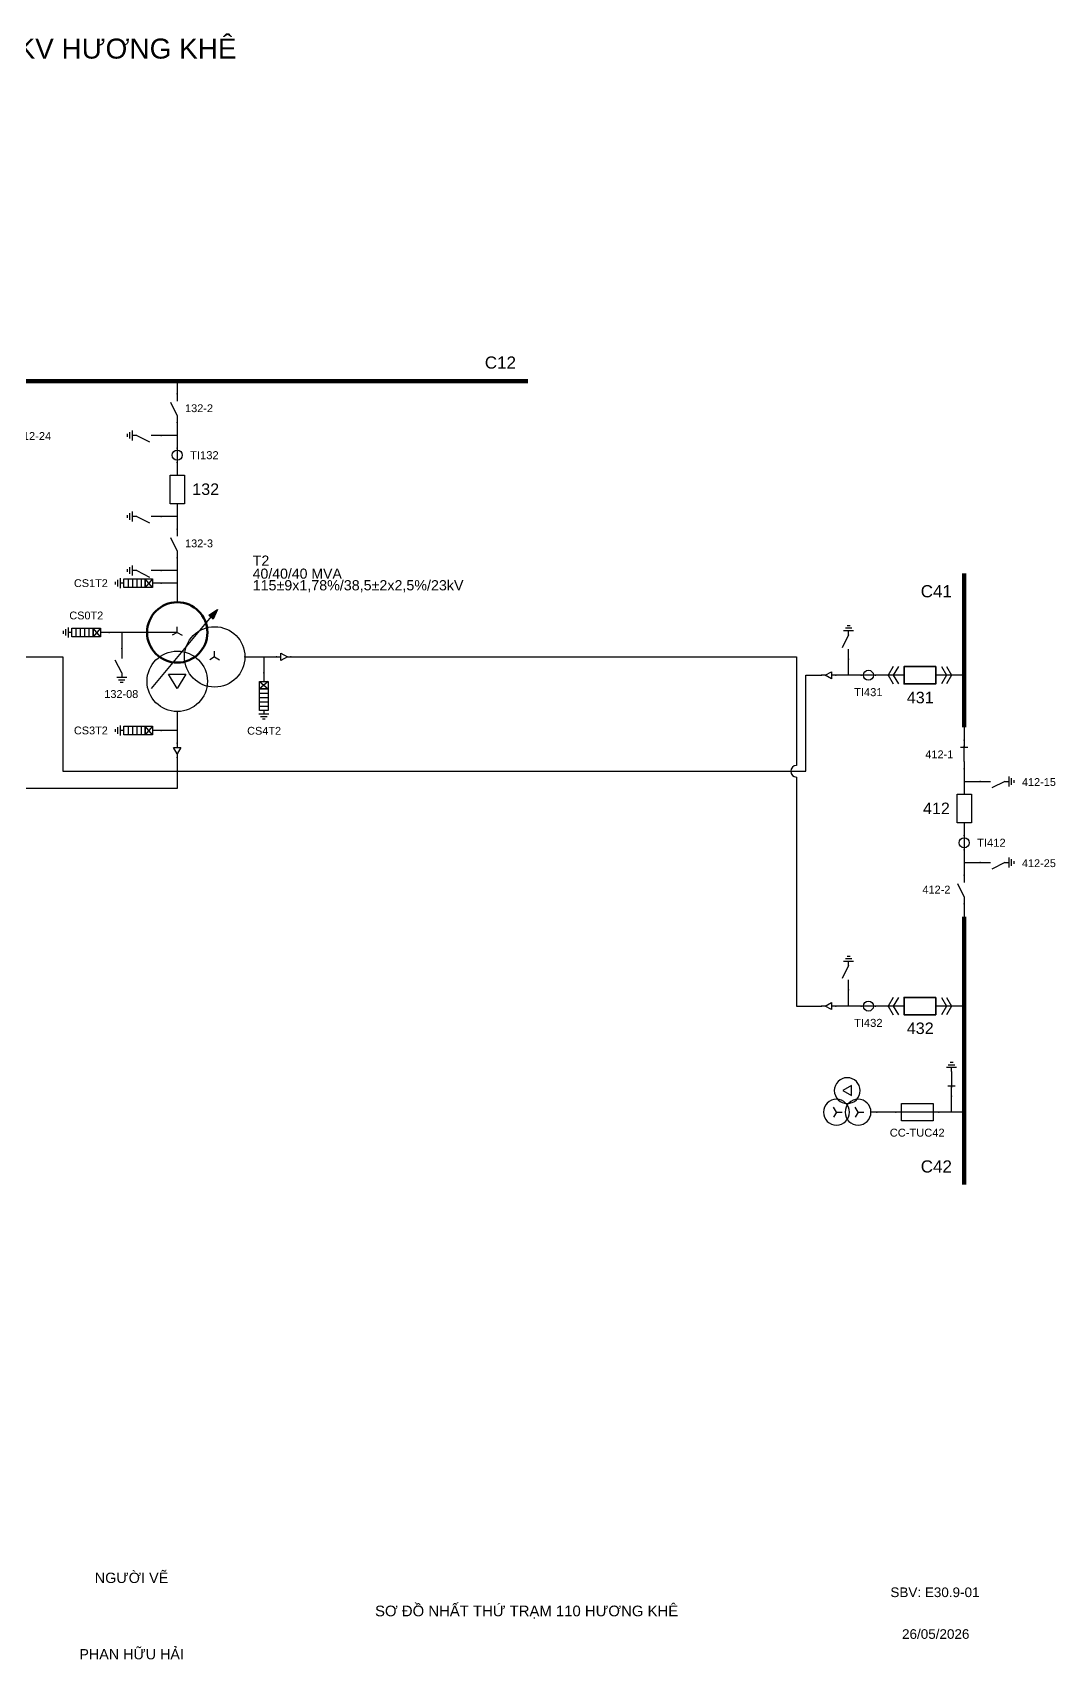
# Model space of a CAD drawing. Header units: millimetres. Extents: x -393 to 411, y 7 to 290.
# Drawn here: x 233.2 to 411, y 7 to 289.9 of the extents above; entities that cross this region are included whole.
import ezdxf

# ---------------------------------------------------------------- set-up
doc = ezdxf.new("R2010")
doc.units = ezdxf.units.MM
for name, color, linetype, lineweight in [('BUSBAR_110KV', 1, 'Continuous', 50), ('BUSBAR_22KV', 5, 'Continuous', 50), ('HV_110KV', 1, 'Continuous', 25), ('MV_22KV', 5, 'Continuous', 25), ('MV_35KV', 30, 'Continuous', 25)]:
    doc.layers.add(name, color=color, linetype=linetype, lineweight=lineweight)
doc.layers.add('SYM_PORTS', color=8, linetype='Continuous', plot=False)
doc.layers.add('TEXT', color=7, linetype='Continuous')
doc.styles.add('SLD_TEXT', font='arial.ttf')

# ---------------------------------------------------------------- blocks, each defined once
blk = doc.blocks.new('SYM_EARTHING_SWITCH_OPEN')
at = {"lineweight": 25}
for points in [[(0, 3), (0, 1.25)], [(0, -1.25), (-1.125, 1)], [(-0.875, -2), (0.875, -2)], [(-0.5625, -2.4375), (0.5625, -2.4375)], [(0, -1.25), (0, -2)], [(-0.25, -2.875), (0.25, -2.875)]]:
    blk.add_lwpolyline(points, dxfattribs=at)
at = {"layer": 'SYM_PORTS'}
blk.add_point((0, 3), dxfattribs=at)
blk.add_attdef('DEVICE_CODE', (1.875, 0), '', height=2)
blk = doc.blocks.new('SYM_DISCONNECTOR_OPEN')
at = {"lineweight": 25}
for points in [[(0, -1.25), (-1.125, 1)], [(0, 2.5), (0, 1.25)], [(0, -1.25), (0, -2.5)]]:
    blk.add_lwpolyline(points, dxfattribs=at)
at = {"layer": 'SYM_PORTS'}
for p in [(0, 2.5), (0, -2.5)]:
    blk.add_point(p, dxfattribs=at)
blk.add_attdef('DEVICE_CODE', (1, -0.5), '', height=2)
blk = doc.blocks.new('SYM_CURRENT_TRANSFORMER')
at = {"lineweight": 25}
blk.add_lwpolyline([(0, 1.25), (0, -1.25)], dxfattribs=at)
blk.add_circle((0, 0), 0.875, dxfattribs=at)
at = {"layer": 'SYM_PORTS'}
for p in [(0, 1.25), (0, -1.25)]:
    blk.add_point(p, dxfattribs=at)
blk.add_attdef('DEVICE_CODE', (1.875, -1.75), '', height=2)
at = {"flags": 1}
blk.add_attdef('RATIO', (1.875, -4.75), '', height=2, dxfattribs=at)
blk = doc.blocks.new('SYM_CIRCUIT_BREAKER')
at = {"lineweight": 25}
blk.add_lwpolyline([(-1.25, 2.5), (1.25, 2.5), (1.25, -2.5), (-1.25, -2.5)], close=True, dxfattribs=at)
at = {"layer": 'SYM_PORTS'}
for p in [(0, 2.5), (0, -2.5)]:
    blk.add_point(p, dxfattribs=at)
blk.add_attdef('DEVICE_CODE', (2.25, -0.5), '', height=2)
at = {"flags": 1}
blk.add_attdef('RATING', (2.25, -3.5), '', height=2, dxfattribs=at)
blk = doc.blocks.new('SYM_SURGE_ARRESTER')
at = {"lineweight": 25}
for points in [[(0, 4), (0, 2.5)], [(-0.75, 2.5), (0.75, 1.25)], [(0.75, 2.5), (-0.75, 1.25)], [(-0.75, 0.5), (0.75, 0.5)], [(-0.75, -0.25), (0.75, -0.25)], [(-0.75, -1), (0.75, -1)], [(-0.75, -1.75), (0.75, -1.75)], [(0, -2.5), (0, -3.125)], [(-0.875, -3.125), (0.875, -3.125)], [(-0.5625, -3.5625), (0.5625, -3.5625)], [(-0.25, -4), (0.25, -4)]]:
    blk.add_lwpolyline(points, dxfattribs=at)
for points in [[(-0.75, 2.5), (0.75, 2.5), (0.75, 1.25), (-0.75, 1.25)], [(-0.75, 1.25), (0.75, 1.25), (0.75, -2.5), (-0.75, -2.5)]]:
    blk.add_lwpolyline(points, close=True, dxfattribs=at)
at = {"layer": 'SYM_PORTS'}
blk.add_point((0, 4), dxfattribs=at)
blk.add_attdef('DEVICE_CODE', (1.875, 1), '', height=2)
blk = doc.blocks.new('SYM_TRANSFORMER_3W')
blk.add_hatch(color=7).paths.add_polyline_path([(3.75, 8.25), (3.0125, 6.575), (2.2375, 7.225)])
at = {"lineweight": 25}
for points in [[(-7.75, -5.5), (3.0125, 7.35)], [(-3.25, 4.25), (-8.5, 4.25)], [(-3.25, 4.25), (-4.1125, 3.75)], [(-3.25, 4.25), (-3.25, 5.25)], [(-3.25, 4.25), (-2.3875, 3.75)], [(3.25, 0), (2.3875, -0.5)], [(3.25, 0), (3.25, 1)], [(3.25, 0), (4.1125, -0.5)]]:
    blk.add_lwpolyline(points, dxfattribs=at)
for points in [[(3.75, 8.25), (3.0125, 6.575), (2.2375, 7.225)], [(-4.75, -3), (-1.75, -3), (-3.25, -5.5)]]:
    blk.add_lwpolyline(points, close=True, dxfattribs=at)
at = {"lineweight": 50}
blk.add_circle((-3.25, 4.25), 5.25, dxfattribs=at)
at = {"lineweight": 25}
for centre in [(3.25, 0), (-3.25, -4.25)]:
    blk.add_circle(centre, 5.25, dxfattribs=at)
at = {"layer": 'SYM_PORTS'}
for p in [(-3.25, 9.5), (-8.5, 4.25), (8.5, 0), (-3.25, -9.5)]:
    blk.add_point(p, dxfattribs=at)
blk.add_attdef('DEVICE_CODE', (9.5, 6.5), '', height=2)
at = {"flags": 1}
for tag, p in [('POWER', (9.5, 3.5)), ('VOLTAGE_RATIO', (9.5, 0.5))]:
    blk.add_attdef(tag, p, '', height=2, dxfattribs=at)
blk = doc.blocks.new('SYM_CABLE_TERMINATION')
at = {"lineweight": 25}
blk.add_lwpolyline([(-0.625, 0.5), (0.625, 0.5), (0, -0.625)], close=True, dxfattribs=at)
for points in [[(0, 1.25), (0, 0.5)], [(0, -0.625), (0, -1.25)]]:
    blk.add_lwpolyline(points, dxfattribs=at)
at = {"layer": 'SYM_PORTS'}
for p in [(0, 1.25), (0, -1.25)]:
    blk.add_point(p, dxfattribs=at)
blk = doc.blocks.new('SYM_DRAWOUT_BREAKER')
at = {"lineweight": 25}
for points in [[(-1.5, 4.625), (0, 5.5), (1.5, 4.625)], [(-1.5, 3.75), (0, 4.625), (1.5, 3.75)], [(0, 5.5), (0, 2.75)], [(0, -2.75), (0, -5.5)], [(-1.5, -3.75), (0, -4.625), (1.5, -3.75)], [(-1.5, -4.625), (0, -5.5), (1.5, -4.625)]]:
    blk.add_lwpolyline(points, dxfattribs=at)
at = {"lineweight": 35}
blk.add_lwpolyline([(-1.5, 2.75), (1.5, 2.75), (1.5, -2.75), (-1.5, -2.75)], close=True, dxfattribs=at)
at = {"layer": 'SYM_PORTS'}
for p in [(0, 5.5), (0, -5.5)]:
    blk.add_point(p, dxfattribs=at)
blk.add_attdef('DEVICE_CODE', (2.5, 2.5), '', height=2)
at = {"flags": 1}
blk.add_attdef('RATING', (2.5, -0.5), '', height=2, dxfattribs=at)
blk = doc.blocks.new('SYM_DISCONNECTOR_CLOSED')
at = {"lineweight": 25}
for points in [[(-0.625, 1.25), (0.625, 1.25)], [(0, 2.5), (0, 1.25)], [(0, -1.25), (0, 1.5)], [(0, -1.25), (0, -2.5)]]:
    blk.add_lwpolyline(points, dxfattribs=at)
at = {"layer": 'SYM_PORTS'}
for p in [(0, 2.5), (0, -2.5)]:
    blk.add_point(p, dxfattribs=at)
blk.add_attdef('DEVICE_CODE', (1.625, -0.5), '', height=2)
blk = doc.blocks.new('SYM_EARTHING_SWITCH_CLOSED')
at = {"lineweight": 25}
for points in [[(0, 3), (0, 1.25)], [(-0.625, 1.25), (0.625, 1.25)], [(0, -1.25), (0, 1.5)], [(-0.875, -2), (0.875, -2)], [(-0.5625, -2.4375), (0.5625, -2.4375)], [(0, -1.25), (0, -2)], [(-0.25, -2.875), (0.25, -2.875)]]:
    blk.add_lwpolyline(points, dxfattribs=at)
at = {"layer": 'SYM_PORTS'}
blk.add_point((0, 3), dxfattribs=at)
blk.add_attdef('DEVICE_CODE', (1.875, 0), '', height=2)
blk = doc.blocks.new('SYM_FUSE_DISCONNECTOR')
at = {"lineweight": 25}
blk.add_lwpolyline([(0, 3.75), (0, -3.75)], dxfattribs=at)
blk.add_lwpolyline([(-1.5, 2.75), (1.5, 2.75), (1.5, -2.75), (-1.5, -2.75)], close=True, dxfattribs=at)
at = {"layer": 'SYM_PORTS'}
for p in [(0, 3.75), (0, -3.75)]:
    blk.add_point(p, dxfattribs=at)
blk.add_attdef('DEVICE_CODE', (2.5, 0.75), '', height=2)
at = {"flags": 1}
blk.add_attdef('RATING', (2.5, -2.25), '', height=2, dxfattribs=at)
blk = doc.blocks.new('SYM_VOLTAGE_TRANSFORMER')
at = {"lineweight": 25}
for points in [[(0, 4.625), (0, 3.625)], [(0, 1.375), (-0.8625, 0.875)], [(0, 1.375), (0, 2.375)], [(0, 1.375), (0.8625, 0.875)], [(0, -2.375), (-0.8625, -2.875)], [(0, -2.375), (0, -1.375)], [(0, -2.375), (0.8625, -2.875)]]:
    blk.add_lwpolyline(points, dxfattribs=at)
blk.add_lwpolyline([(2.875, 0.25), (4.625, 0.25), (3.75, -1.25)], close=True, dxfattribs=at)
for centre in [(0, 1.375), (3.75, -0.5), (0, -2.375)]:
    blk.add_circle(centre, 2.25, dxfattribs=at)
at = {"layer": 'SYM_PORTS'}
blk.add_point((0, 4.625), dxfattribs=at)
blk.add_attdef('DEVICE_CODE', (7, 1.625), '', height=2)
at = {"flags": 1}
blk.add_attdef('RATIO', (7, -1.375), '', height=2, dxfattribs=at)

msp = doc.modelspace()

# ---------------------------------------------------------------- linework, layer by layer
at = {"layer": 'BUSBAR_110KV', "const_width": 0.775}
msp.add_lwpolyline([(191.95, 229.26), (319.31, 229.26)], dxfattribs=at)
at = {"layer": 'BUSBAR_22KV', "const_width": 0.775}
for points in [[(395.16, 195.86), (395.16, 169.09)], [(395.16, 136.18), (395.16, 89.57)]]:
    msp.add_lwpolyline(points, dxfattribs=at)
at = {"layer": 'HV_110KV'}
for points in [[(258.37, 229.26), (258.37, 227.06)], [(258.37, 222.06), (258.37, 219.85)], [(258.37, 219.85), (255.57, 219.85)], [(258.37, 219.85), (258.37, 217.65)], [(258.37, 215.15), (258.37, 212.95)], [(258.37, 207.95), (258.37, 205.75)], [(258.37, 205.75), (255.57, 205.75)], [(258.37, 205.75), (258.37, 203.55)], [(258.37, 198.55), (258.37, 196.35)], [(258.37, 196.35), (255.57, 196.35)], [(258.37, 196.35), (258.37, 194.15)], [(258.37, 194.15), (255.57, 194.15)], [(258.37, 194.15), (258.37, 190.84)], [(248.72, 185.59), (246.52, 185.59)], [(253.12, 185.59), (248.72, 185.59)], [(248.72, 185.59), (248.72, 182.79)]]:
    msp.add_lwpolyline(points, dxfattribs=at)
at = {"layer": 'MV_22KV'}
for points in [[(125.34, 181.34), (128.04, 181.34), (238.5, 181.34), (238.5, 161.45), (367.65, 161.45), (367.65, 178.14), (370.35, 178.14)], [(270.12, 181.34), (273.42, 181.34)], [(273.42, 181.34), (273.42, 178.54)], [(273.42, 181.34), (275.63, 181.34)], [(375.06, 178.14), (375.06, 180.94)], [(375.06, 178.14), (372.85, 178.14)], [(377.26, 178.14), (375.06, 178.14)], [(381.96, 178.14), (379.76, 178.14)], [(395.16, 178.14), (392.96, 178.14)], [(395.16, 169.09), (395.16, 166.88)], [(395.16, 161.88), (395.16, 159.68)], [(395.16, 159.68), (397.96, 159.68)], [(395.16, 159.68), (395.16, 157.48)], [(395.16, 152.48), (395.16, 150.28)], [(395.16, 147.78), (395.16, 145.58)], [(395.16, 145.58), (397.96, 145.58)], [(395.16, 145.58), (395.16, 143.38)], [(395.16, 138.38), (395.16, 136.18)], [(375.06, 120.63), (375.06, 123.44)], [(375.06, 120.63), (372.85, 120.63)], [(377.26, 120.63), (375.06, 120.63)], [(381.96, 120.63), (379.76, 120.63)], [(395.16, 120.63), (392.96, 120.63)], [(392.96, 102.18), (392.96, 104.99)], [(383.26, 102.18), (379.96, 102.18)], [(392.96, 102.18), (390.76, 102.18)], [(395.16, 102.18), (392.96, 102.18)]]:
    msp.add_lwpolyline(points, dxfattribs=at)
msp.add_lwpolyline([(278.13, 181.34), (280.83, 181.34), (366, 181.34), (366, 162.45, 1), (366, 160.45), (366, 120.63), (367.65, 120.63), (370.35, 120.63)], format="xyb", dxfattribs=at)
at = {"layer": 'MV_35KV'}
for points in [[(258.37, 171.84), (258.37, 168.54)], [(258.37, 168.54), (255.57, 168.54)], [(258.37, 168.54), (258.37, 166.34)], [(258.37, 163.84), (258.37, 161.14), (258.37, 158.45), (132.91, 158.45), (132.91, 154.26), (132.91, 151.56)]]:
    msp.add_lwpolyline(points, dxfattribs=at)

# ---------------------------------------------------------------- block references
at = {"layer": 'HV_110KV'}
ref = msp.add_blockref('SYM_DISCONNECTOR_OPEN', (258.37, 224.56), dxfattribs=at)
ref.add_attrib('DEVICE_CODE', '132-2', (259.73, 223.89), dxfattribs={"layer": 'TEXT', "height": 1.36, "style": 'SLD_TEXT'})
ref = msp.add_blockref('SYM_EARTHING_SWITCH_OPEN', (252.57, 219.85), dxfattribs=dict(at, xscale=-1, rotation=270))
ref.add_attrib('DEVICE_CODE', '132-25', (242.53, 219.07), dxfattribs={"layer": 'TEXT', "extrusion": (0, 0, -1), "height": 1.358, "style": 'SLD_TEXT'})
ref = msp.add_blockref('SYM_EARTHING_SWITCH_OPEN', (223.35, 219.85), dxfattribs=dict(at, rotation=90))
ref.add_attrib('DEVICE_CODE', 'TUC12-24', (227.58, 219.04), dxfattribs={"layer": 'TEXT', "height": 1.377, "style": 'SLD_TEXT'})
ref = msp.add_blockref('SYM_CURRENT_TRANSFORMER', (258.37, 216.4), dxfattribs=at)
ref.add_attrib('DEVICE_CODE', 'TI132', (260.6, 215.71), dxfattribs={"layer": 'TEXT', "height": 1.391, "style": 'SLD_TEXT'})
ref = msp.add_blockref('SYM_CIRCUIT_BREAKER', (258.37, 210.45), dxfattribs=at)
ref.add_attrib('DEVICE_CODE', '132', (260.98, 209.49), dxfattribs={"layer": 'TEXT', "height": 2.003, "style": 'SLD_TEXT'})
ref = msp.add_blockref('SYM_EARTHING_SWITCH_OPEN', (252.57, 205.75), dxfattribs=dict(at, xscale=-1, rotation=270))
ref.add_attrib('DEVICE_CODE', '132-35', (242.53, 204.97), dxfattribs={"layer": 'TEXT', "extrusion": (0, 0, -1), "height": 1.358, "style": 'SLD_TEXT'})
ref = msp.add_blockref('SYM_DISCONNECTOR_OPEN', (258.37, 201.05), dxfattribs=at)
ref.add_attrib('DEVICE_CODE', '132-3', (259.73, 200.39), dxfattribs={"layer": 'TEXT', "height": 1.36, "style": 'SLD_TEXT'})
ref = msp.add_blockref('SYM_TRANSFORMER_3W', (261.62, 181.34), dxfattribs=at)
ref.add_attrib('DEVICE_CODE', 'T2', (271.48, 197.18), dxfattribs={"layer": 'TEXT', "height": 1.776, "style": 'SLD_TEXT'})
ref = msp.add_blockref('SYM_EARTHING_SWITCH_OPEN', (252.57, 196.35), dxfattribs=dict(at, xscale=-1, rotation=270))
ref.add_attrib('DEVICE_CODE', '132-38', (242.53, 195.56), dxfattribs={"layer": 'TEXT', "extrusion": (0, 0, -1), "height": 1.358, "style": 'SLD_TEXT'})
ref = msp.add_blockref('SYM_SURGE_ARRESTER', (251.57, 194.15), dxfattribs=dict(at, rotation=270))
ref.add_attrib('DEVICE_CODE', 'CS1T2', (240.41, 193.48), dxfattribs={"layer": 'TEXT', "height": 1.356, "style": 'SLD_TEXT'})
ref = msp.add_blockref('SYM_SURGE_ARRESTER', (242.52, 185.59), dxfattribs=dict(at, rotation=270))
ref.add_attrib('DEVICE_CODE', 'CS0T2', (239.61, 187.86), dxfattribs={"layer": 'TEXT', "height": 1.356, "style": 'SLD_TEXT'})
ref = msp.add_blockref('SYM_EARTHING_SWITCH_OPEN', (248.72, 179.79), dxfattribs=at)
ref.add_attrib('DEVICE_CODE', '132-08', (245.69, 174.2), dxfattribs={"layer": 'TEXT', "height": 1.358, "style": 'SLD_TEXT'})
at = {"layer": 'MV_22KV', "xscale": -1}
for name, p, rotation in [('SYM_EARTHING_SWITCH_OPEN', (375.06, 183.94), 180), ('SYM_EARTHING_SWITCH_OPEN', (375.06, 126.44), 180), ('SYM_EARTHING_SWITCH_CLOSED', (392.96, 107.99), 180), ('SYM_VOLTAGE_TRANSFORMER', (375.33, 102.18), 270)]:
    msp.add_blockref(name, p, dxfattribs=dict(at, rotation=rotation))
at = {"layer": 'MV_22KV'}
for p, rotation in [((276.88, 181.34), 90), ((371.6, 178.14), 270), ((371.6, 120.63), 270)]:
    msp.add_blockref('SYM_CABLE_TERMINATION', p, dxfattribs=dict(at, rotation=rotation))
ref = msp.add_blockref('SYM_SURGE_ARRESTER', (273.42, 174.54), dxfattribs=at)
ref.add_attrib('DEVICE_CODE', 'CS4T2', (270.52, 167.81), dxfattribs={"layer": 'TEXT', "height": 1.356, "style": 'SLD_TEXT'})
ref = msp.add_blockref('SYM_CURRENT_TRANSFORMER', (378.51, 178.14), dxfattribs=dict(at, rotation=270))
ref.add_attrib('DEVICE_CODE', 'TI431', (376, 174.51), dxfattribs={"layer": 'TEXT', "height": 1.391, "style": 'SLD_TEXT'})
ref = msp.add_blockref('SYM_DRAWOUT_BREAKER', (387.46, 178.14), dxfattribs=dict(at, rotation=270))
ref.add_attrib('DEVICE_CODE', '431', (385.18, 173.27), dxfattribs={"layer": 'TEXT', "height": 2.003, "style": 'SLD_TEXT'})
ref = msp.add_blockref('SYM_DISCONNECTOR_CLOSED', (395.16, 164.38), dxfattribs=at)
ref.add_attrib('DEVICE_CODE', '412-1', (388.4, 163.71), dxfattribs={"layer": 'TEXT', "height": 1.36, "style": 'SLD_TEXT'})
ref = msp.add_blockref('SYM_EARTHING_SWITCH_OPEN', (400.96, 159.68), dxfattribs=dict(at, rotation=90))
ref.add_attrib('DEVICE_CODE', '412-15', (405.19, 158.9), dxfattribs={"layer": 'TEXT', "height": 1.358, "style": 'SLD_TEXT'})
ref = msp.add_blockref('SYM_CIRCUIT_BREAKER', (395.16, 154.98), dxfattribs=at)
ref.add_attrib('DEVICE_CODE', '412', (388, 154), dxfattribs={"layer": 'TEXT', "height": 1.999, "style": 'SLD_TEXT'})
ref = msp.add_blockref('SYM_CURRENT_TRANSFORMER', (395.16, 149.03), dxfattribs=at)
ref.add_attrib('DEVICE_CODE', 'TI412', (397.39, 148.33), dxfattribs={"layer": 'TEXT', "height": 1.392, "style": 'SLD_TEXT'})
ref = msp.add_blockref('SYM_EARTHING_SWITCH_OPEN', (400.96, 145.58), dxfattribs=dict(at, rotation=90))
ref.add_attrib('DEVICE_CODE', '412-25', (405.19, 144.79), dxfattribs={"layer": 'TEXT', "height": 1.358, "style": 'SLD_TEXT'})
ref = msp.add_blockref('SYM_DISCONNECTOR_OPEN', (395.16, 140.88), dxfattribs=at)
ref.add_attrib('DEVICE_CODE', '412-2', (387.9, 140.2), dxfattribs={"layer": 'TEXT', "height": 1.36, "style": 'SLD_TEXT'})
ref = msp.add_blockref('SYM_DRAWOUT_BREAKER', (387.46, 120.63), dxfattribs=dict(at, rotation=270))
ref.add_attrib('DEVICE_CODE', '432', (385.18, 115.77), dxfattribs={"layer": 'TEXT', "height": 2.003, "style": 'SLD_TEXT'})
ref = msp.add_blockref('SYM_CURRENT_TRANSFORMER', (378.51, 120.63), dxfattribs=dict(at, rotation=270))
ref.add_attrib('DEVICE_CODE', 'TI432', (376, 117.01), dxfattribs={"layer": 'TEXT', "height": 1.391, "style": 'SLD_TEXT'})
ref = msp.add_blockref('SYM_FUSE_DISCONNECTOR', (387.01, 102.18), dxfattribs=dict(at, rotation=270))
ref.add_attrib('DEVICE_CODE', 'CC-TUC42', (382.22, 97.93), dxfattribs={"layer": 'TEXT', "height": 1.38, "style": 'SLD_TEXT'})
at = {"layer": 'MV_35KV'}
ref = msp.add_blockref('SYM_SURGE_ARRESTER', (251.57, 168.54), dxfattribs=dict(at, rotation=270))
ref.add_attrib('DEVICE_CODE', 'CS3T2', (240.41, 167.87), dxfattribs={"layer": 'TEXT', "height": 1.356, "style": 'SLD_TEXT'})
msp.add_blockref('SYM_CABLE_TERMINATION', (258.37, 165.09), dxfattribs=at)

# ---------------------------------------------------------------- texts
at = {"layer": 'TEXT', "attachment_point": 7, "style": 'SLD_TEXT'}
for s, insert, char_height in [('SƠ ĐỒ NHẤT THỨ TRẠM 110KV HƯƠNG KHÊ', (163.35, 284.59), 3.4742), ('C12', (311.83, 231.42), 2.117), ('40/40/40 MVA', (271.48, 194.91), 1.751), ('115±9x1,78%/38,5±2x2,5%/23kV', (271.48, 192.57), 1.7757), ('C41', (387.6, 191.66), 2.117), ('C42', (387.6, 91.66), 2.117), ('NGƯỜI VẼ', (244.02, 20.3), 1.797), ('SBV: E30.9-01', (382.33, 17.85), 1.6766), ('SƠ ĐỒ NHẤT THỨ TRẠM 110 HƯƠNG KHÊ', (292.75, 14.13), 1.8518), ('26/05/2026', (384.35, 10.59), 1.675), ('PHAN HỮU HẢI', (241.36, 7.03), 1.7815)]:
    msp.add_mtext(s, dxfattribs=dict(at, insert=insert, char_height=char_height))

doc.saveas('drawing.dxf')
